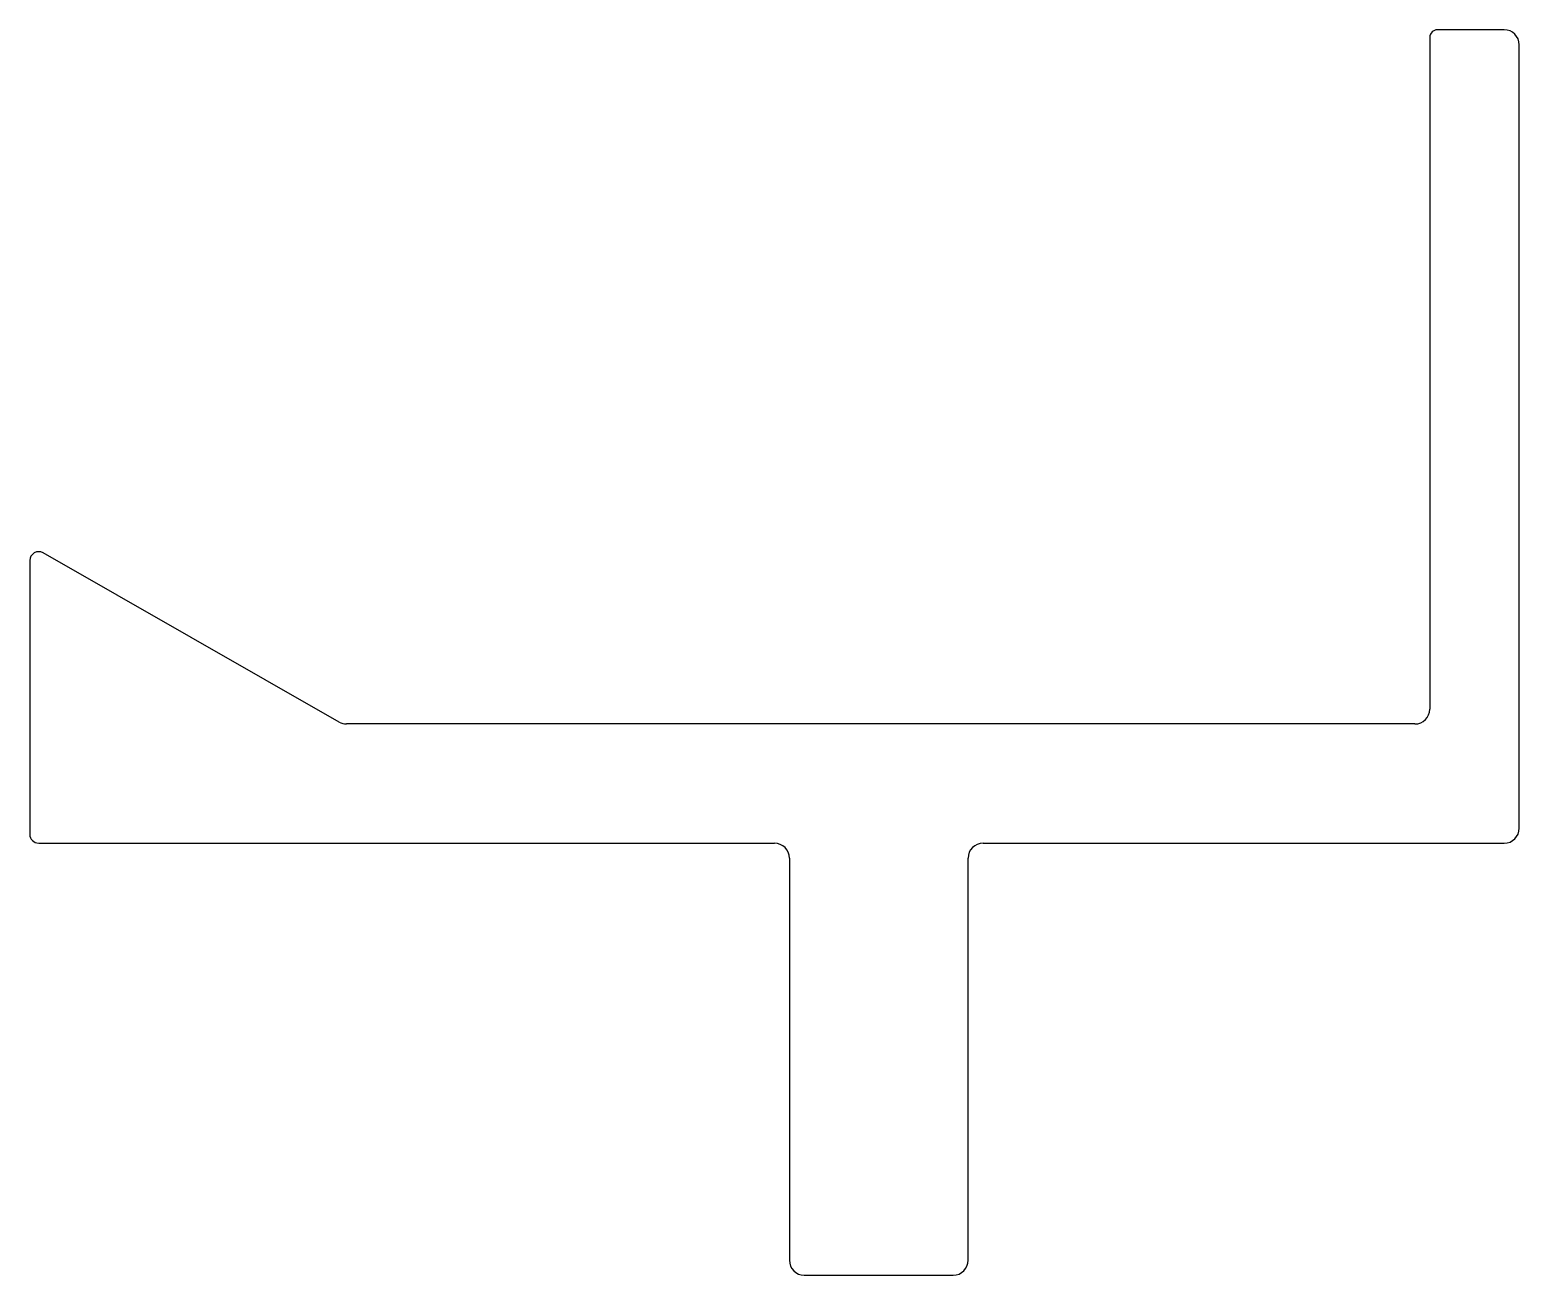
# Model space of a CAD drawing. Extents: x 2299.7 to 2349.7, y 1647.9 to 1689.7.
import ezdxf

# ---------------------------------------------------------------- set-up
doc = ezdxf.new("R2010")
doc.units = 0
doc.layers.get('0').update_dxf_attribs({"linetype": 'CONTINUOUS'})

msp = doc.modelspace()

# ---------------------------------------------------------------- linework, layer by layer
for p, q in [((2349.199, 1689.653), (2346.949, 1689.653)), ((2346.699, 1689.403), (2346.699, 1666.853)), ((2349.699, 1662.853), (2349.699, 1689.153)), ((2310.084, 1666.418), (2300.148, 1672.096)), ((2299.699, 1671.836), (2299.699, 1662.653)), ((2346.199, 1666.353), (2310.332, 1666.353)), ((2299.999, 1662.353), (2324.699, 1662.353)), ((2331.699, 1662.353), (2349.199, 1662.353)), ((2325.199, 1661.853), (2325.199, 1648.353)), ((2331.199, 1648.353), (2331.199, 1661.853)), ((2325.699, 1647.853), (2330.699, 1647.853))]:
    msp.add_line(p, q)
for centre, radius, start, end in [((2346.949, 1689.403), 0.25, 90, 180), ((2349.199, 1689.153), 0.5, 0, 90), ((2299.999, 1671.836), 0.3, 60.2552, 180), ((2346.199, 1666.853), 0.5, 270, 0), ((2310.332, 1666.853), 0.5, 240.2551, 270), ((2299.999, 1662.653), 0.3, 180, 270), ((2349.199, 1662.853), 0.5, 270, 0), ((2324.699, 1661.853), 0.5, 0, 90), ((2331.699, 1661.853), 0.5, 90, 180), ((2325.699, 1648.353), 0.5, 180, 270), ((2330.699, 1648.353), 0.5, 270, 0)]:
    msp.add_arc(centre, radius, start, end)

doc.saveas('drawing.dxf')
